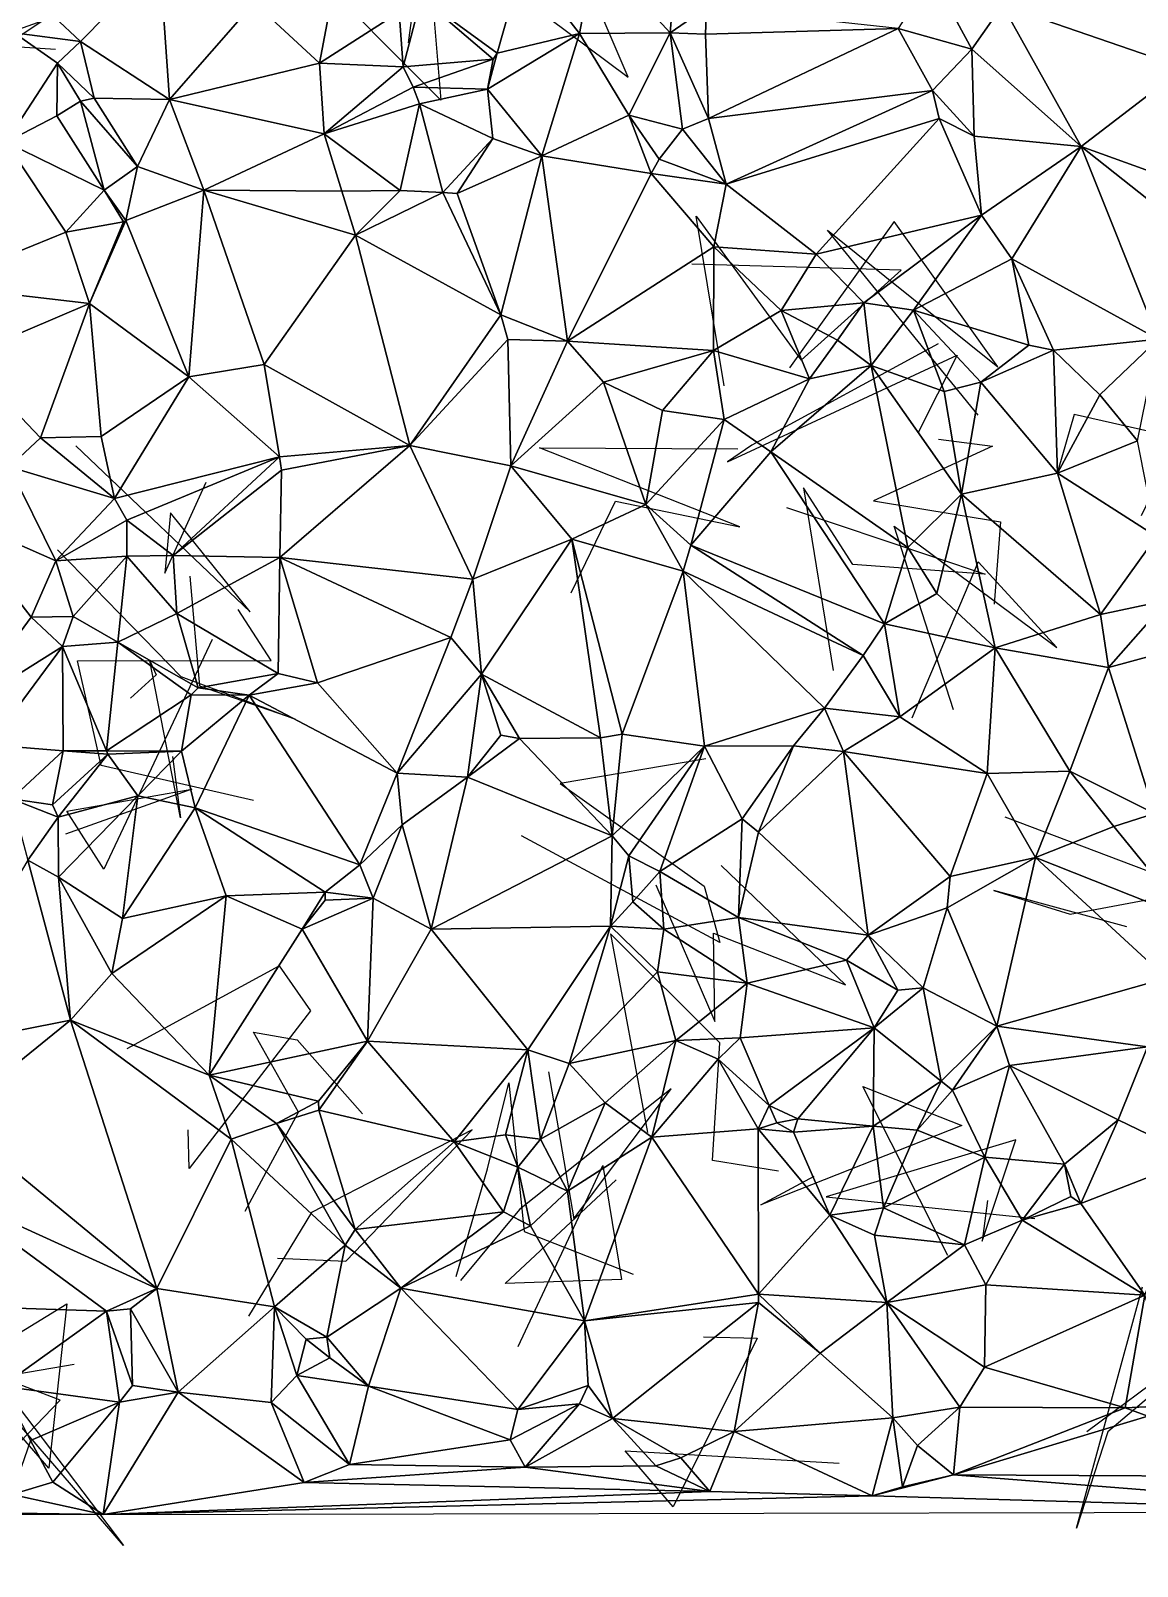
# Model space of a CAD drawing. Header units: metres. Extents: x -15.7 to 15.3, y -15.5 to 15.4.
# Drawn here: x -7.25 to 1.58, y -15.39 to -3.14 of the extents above; entities that cross this region are included whole.
import ezdxf

# ---------------------------------------------------------------- set-up
doc = ezdxf.new("R2010")
doc.units = ezdxf.units.M
doc.layers.add('CRACKS', color=1, linetype='Continuous')
doc.layers.add('STREET_MESH', color=7, linetype='Continuous')

msp = doc.modelspace()

# ---------------------------------------------------------------- linework, layer by layer
at = {"layer": 'CRACKS'}
for points in [[(-4.241, -3.235, 0.1), (-4.104, -2.222, 0.1), (-3.983, -3.692, 0.1), (-5.075, -2.593, 0.1), (-5.12, -2.157, 0.1)], [(-3.72, -2.904, 0.1), (-3.124, -3.032, 0.1), (-2.486, -3.509, 0.1), (-2.889, -2.57, 0.1), (-3.308, -2.997, 0.1)], [(-8.513, -3.954, 0.1), (-7.166, -3.061, 0.1), (-9.009, -3.718, 0.1), (-8.702, -3.178, 0.1), (-7.057, -3.286, 0.1)], [(-1.722, -5.971, 0.1), (-1.945, -4.618, 0.1), (-1.106, -5.767, 0.1), (-0.308, -5.049, 0.1), (-1.978, -5.001, 0.1)], [(0.307, -6.205, 0.1), (-0.897, -4.729, 0.1), (0.462, -5.82, 0.1), (-0.363, -4.659, 0.1), (-1.199, -5.828, 0.1)], [(-0.013, -5.636, 0.1), (-1.5, -6.446, 0.1), (-1.695, -6.577, 0.1), (0.139, -5.726, 0.1), (-0.176, -6.349, 0.1)], [(1.609, -7.006, 0.1), (2.009, -6.179, 0.1), (2.189, -6.454, 0.1), (1.073, -6.2, 0.1), (0.945, -6.641, 0.1)], [(-6.895, -6.449, 0.1), (-5.503, -7.775, 0.1), (-6.138, -6.985, 0.1), (-6.184, -7.467, 0.1), (-5.855, -6.74, 0.1)], [(-2.941, -7.622, 0.1), (-2.588, -6.892, 0.1), (-1.595, -7.096, 0.1), (-3.194, -6.467, 0.1), (-1.612, -6.475, 0.1)], [(-0.01, -6.396, 0.1), (0.42, -6.452, 0.1), (-0.529, -6.89, 0.1), (0.485, -7.057, 0.1), (0.434, -7.714, 0.1)], [(-1.224, -6.941, 0.1), (0.363, -7.473, 0.1), (-0.695, -7.397, 0.1), (-1.087, -6.786, 0.1), (-0.85, -8.242, 0.1)], [(0.109, -8.558, 0.1), (-0.365, -7.092, 0.1), (0.935, -8.059, 0.1), (0.307, -7.376, 0.1), (-0.222, -8.624, 0.1)], [(-7.04, -7.281, 0.1), (-6.056, -8.292, 0.1), (-5.145, -8.63, 0.1), (-5.904, -8.368, 0.1), (-5.983, -7.489, 0.1)], [(-5.476, -9.279, 0.1), (-6.693, -9, 0.1), (-6.881, -8.166, 0.1), (-5.335, -8.162, 0.1), (-5.6, -7.756, 0.1)], [(-5.806, -7.996, 0.1), (-6.671, -9.829, 0.1), (-6.966, -9.366, 0.1), (-5.968, -9.19, 0.1), (-6.977, -9.549, 0.1)], [(-6.122, -8.93, 0.1), (-6.058, -9.418, 0.1), (-6.304, -8.165, 0.1), (-6.254, -8.278, 0.1), (-6.459, -8.464, 0.1)], [(-1.867, -8.947, 0.1), (-3.029, -9.145, 0.1), (-1.881, -9.965, 0.1), (-1.756, -10.412, 0.1), (-3.337, -9.561, 0.1)], [(1.492, -10.289, 0.1), (0.432, -9.997, 0.1), (1.039, -10.187, 0.1), (2.062, -9.996, 0.1), (0.521, -9.412, 0.1)], [(-2.265, -9.953, 0.1), (-1.795, -11.043, 0.1), (-1.807, -10.339, 0.1), (-0.753, -10.752, 0.1), (-1.744, -9.8, 0.1)], [(-1.286, -12.237, 0.1), (-1.814, -12.152, 0.1), (-1.756, -11.213, 0.1), (-2.629, -10.343, 0.1), (-2.333, -11.93, 0.1)], [(-6.486, -11.259, 0.1), (-5.273, -10.599, 0.1), (-5.021, -10.958, 0.1), (-5.99, -12.217, 0.1), (-5.998, -11.909, 0.1)], [(-5.544, -12.556, 0.1), (-5.118, -11.768, 0.1), (-5.477, -11.128, 0.1), (-5.128, -11.189, 0.1), (-4.606, -11.78, 0.1)], [(-3.122, -11.445, 0.1), (-2.92, -12.619, 0.1), (-2.144, -11.582, 0.1), (-3.353, -12.544, 0.1), (-3.825, -13.11, 0.1)], [(-3.86, -13.079, 0.1), (-3.61, -12.218, 0.1), (-3.44, -11.532, 0.1), (-3.317, -12.72, 0.1), (-2.446, -13.061, 0.1)], [(0.065, -12.912, 0.1), (-0.613, -11.563, 0.1), (0.177, -11.873, 0.1), (-1.428, -12.507, 0.1), (-1.002, -12.277, 0.1)], [(-5.286, -12.931, 0.1), (-4.739, -12.957, 0.1), (-3.732, -11.908, 0.1), (-5.014, -12.567, 0.1), (-5.517, -13.396, 0.1)], [(0.381, -12.472, 0.1), (0.338, -12.796, 0.1), (0.607, -11.989, 0.1), (-0.908, -12.443, 0.1), (0.757, -12.616, 0.1)], [(-3.365, -13.638, 0.1), (-2.688, -12.193, 0.1), (-2.54, -13.102, 0.1), (-3.469, -13.135, 0.1), (-2.582, -12.307, 0.1)], [(1.173, -14.315, 0.1), (2.603, -13.252, 0.1), (1.34, -14.319, 0.1), (1.092, -15.087, 0.1), (1.617, -13.16, 0.1)], [(-6.908, -13.78, 0.1), (-8.088, -13.983, 0.1), (-6.965, -13.296, 0.1), (-7.111, -14.607, 0.1), (-8.141, -13.42, 0.1)], [(-1.887, -13.56, 0.1), (-1.457, -13.571, 0.1), (-2.128, -14.917, 0.1), (-2.511, -14.47, 0.1), (-0.802, -14.569, 0.1)], [(-8.296, -15.391, 0.1), (-7.02, -14.064, 0.1), (-7.55, -13.863, 0.1), (-6.514, -15.224, 0.1), (-7.41, -14.186, 0.1)]]:
    msp.add_polyline3d(points, dxfattribs=at)
at = {"layer": 'STREET_MESH'}
for points in [[(-2.751, -2.502), (-2.151, -3.156), (-2.078, -2.241)], [(-2.151, -3.156), (-1.863, -2.954), (-2.078, -2.241)], [(-4.776, -2.485), (-5.472, -2.914), (-4.949, -3.396)], [(-4.313, -2.99), (-4.776, -2.485), (-4.949, -3.396)], [(-2.751, -2.502), (-3.324, -2.582), (-2.875, -3.159)], [(-2.151, -3.156), (-2.751, -2.502), (-2.875, -3.159)], [(1.646, -2.481), (0.499, -2.937), (1.946, -3.434)], [(-7.277, -2.827), (-6.857, -3.225), (-6.223, -2.581)], [(-6.857, -3.225), (-6.147, -3.687), (-6.223, -2.581)], [(-6.147, -3.687), (-5.472, -2.914), (-6.223, -2.581)], [(-3.324, -2.582), (-4.138, -2.872), (-3.533, -3.316)], [(-2.875, -3.159), (-3.324, -2.582), (-3.533, -3.316)], [(-0.332, -3.12), (0.255, -3.285), (-0.061, -2.699)], [(-0.061, -2.699), (0.255, -3.285), (0.499, -2.937)], [(-6.857, -3.225), (-7.277, -2.827), (-7.387, -3.154)], [(-5.472, -2.914), (-6.147, -3.687), (-4.949, -3.396)], [(-4.138, -2.872), (-4.313, -2.99), (-4.283, -3.427)], [(-3.565, -3.364), (-4.138, -2.872), (-4.283, -3.427)], [(-4.138, -2.872), (-3.565, -3.364), (-3.533, -3.316)], [(0.499, -2.937), (0.255, -3.285), (1.128, -4.063)], [(1.946, -3.434), (0.499, -2.937), (1.128, -4.063)], [(-4.313, -2.99), (-4.949, -3.396), (-4.283, -3.427)], [(-1.863, -2.954), (-2.151, -3.156), (-1.87, -3.165)], [(-0.332, -3.12), (-1.863, -2.954), (-1.87, -3.165)], [(-7.042, -3.396), (-7.387, -3.154), (-7.45, -4.027)], [(-6.857, -3.225), (-7.387, -3.154), (-7.042, -3.396)], [(-3.609, -3.605), (-2.875, -3.159), (-3.533, -3.316)], [(-3.609, -3.605), (-3.175, -4.136), (-2.875, -3.159)], [(-3.175, -4.136), (-2.481, -3.811), (-2.875, -3.159)], [(-2.481, -3.811), (-2.151, -3.156), (-2.875, -3.159)], [(-2.481, -3.811), (-2.054, -3.923), (-2.151, -3.156)], [(-2.151, -3.156), (-1.845, -3.837), (-1.87, -3.165)], [(-2.054, -3.923), (-1.845, -3.837), (-2.151, -3.156)], [(-1.845, -3.837), (-0.332, -3.12), (-1.87, -3.165)], [(-0.059, -3.615), (-0.332, -3.12), (-1.845, -3.837)], [(-0.332, -3.12), (-0.059, -3.615), (0.255, -3.285)], [(-6.748, -3.675), (-6.857, -3.225), (-7.042, -3.396)], [(-6.857, -3.225), (-6.748, -3.675), (-6.147, -3.687)], [(-0.059, -3.615), (0.275, -3.979), (0.255, -3.285)], [(0.255, -3.285), (0.275, -3.979), (1.128, -4.063)], [(-7.045, -3.817), (-7.042, -3.396), (-7.45, -4.027)], [(-7.045, -3.817), (-6.858, -3.7), (-7.042, -3.396)], [(-6.858, -3.7), (-6.748, -3.675), (-7.042, -3.396)], [(-6.147, -3.687), (-4.912, -3.96), (-4.949, -3.396)], [(-4.949, -3.396), (-4.912, -3.96), (-4.283, -3.427)], [(-4.912, -3.96), (-4.202, -3.587), (-4.283, -3.427)], [(-4.202, -3.587), (-3.565, -3.364), (-4.283, -3.427)], [(-3.609, -3.605), (-3.565, -3.364), (-4.202, -3.587)], [(-3.565, -3.364), (-3.609, -3.605), (-3.533, -3.316)], [(2.58, -4.585), (1.946, -3.434), (1.128, -4.063)], [(-6.858, -3.7), (-6.403, -4.22), (-6.748, -3.675)], [(-6.748, -3.675), (-6.403, -4.22), (-6.147, -3.687)], [(-4.202, -3.587), (-4.912, -3.96), (-4.151, -3.722)], [(-3.609, -3.605), (-4.202, -3.587), (-4.151, -3.722)], [(-3.566, -3.998), (-3.609, -3.605), (-4.151, -3.722)], [(-3.175, -4.136), (-3.609, -3.605), (-3.566, -3.998)], [(-1.704, -4.363), (-0.059, -3.615), (-1.845, -3.837)], [(-0.059, -3.615), (-1.704, -4.363), (-0.006, -3.838)], [(0.275, -3.979), (-0.059, -3.615), (-0.006, -3.838)], [(-6.858, -3.7), (-7.045, -3.817), (-6.668, -4.411)], [(-6.403, -4.22), (-6.858, -3.7), (-6.668, -4.411)], [(-6.147, -3.687), (-6.403, -4.22), (-5.873, -4.409)], [(-6.147, -3.687), (-5.873, -4.409), (-4.912, -3.96)], [(-4.912, -3.96), (-4.306, -4.413), (-4.151, -3.722)], [(-4.306, -4.413), (-3.966, -4.43), (-4.151, -3.722)], [(-3.966, -4.43), (-3.566, -3.998), (-4.151, -3.722)], [(-6.668, -4.411), (-7.045, -3.817), (-7.45, -4.027)], [(-2.481, -3.811), (-3.175, -4.136), (-2.304, -4.277)], [(-2.239, -4.163), (-2.481, -3.811), (-2.304, -4.277)], [(-2.239, -4.163), (-2.054, -3.923), (-2.481, -3.811)], [(-2.054, -3.923), (-1.704, -4.363), (-1.845, -3.837)], [(-1.704, -4.363), (-0.987, -4.922), (-0.006, -3.838)], [(-0.987, -4.922), (0.332, -4.61), (-0.006, -3.838)], [(0.332, -4.61), (0.275, -3.979), (-0.006, -3.838)], [(-6.973, -4.745), (-7.45, -4.027), (-8.02, -5.172)], [(-6.973, -4.745), (-6.668, -4.411), (-7.45, -4.027)], [(-5.873, -4.409), (-4.772, -4.419), (-4.912, -3.96)], [(-4.772, -4.419), (-4.306, -4.413), (-4.912, -3.96)], [(-3.852, -4.437), (-3.566, -3.998), (-3.966, -4.43)], [(-3.852, -4.437), (-3.175, -4.136), (-3.566, -3.998)], [(-1.704, -4.363), (-2.054, -3.923), (-2.239, -4.163)], [(0.275, -3.979), (0.332, -4.61), (1.128, -4.063)], [(-3.502, -5.406), (-3.175, -4.136), (-3.852, -4.437)], [(-3.175, -4.136), (-3.502, -5.406), (-2.97, -5.615)], [(-3.175, -4.136), (-2.97, -5.615), (-2.304, -4.277)], [(-1.704, -4.363), (-2.239, -4.163), (-2.304, -4.277)], [(0.332, -4.61), (0.576, -4.958), (1.128, -4.063)], [(0.576, -4.958), (1.742, -5.598), (1.128, -4.063)], [(2.445, -5.104), (2.58, -4.585), (1.128, -4.063)], [(1.742, -5.598), (2.445, -5.104), (1.128, -4.063)], [(-6.403, -4.22), (-6.668, -4.411), (-6.496, -4.651)], [(-5.873, -4.409), (-6.403, -4.22), (-6.496, -4.651)], [(-2.97, -5.615), (-1.802, -4.862), (-2.304, -4.277)], [(-1.802, -4.862), (-1.704, -4.363), (-2.304, -4.277)], [(-6.668, -4.411), (-6.973, -4.745), (-6.514, -4.664)], [(-6.668, -4.411), (-6.514, -4.664), (-6.496, -4.651)], [(-5.873, -4.409), (-6.496, -4.651), (-5.993, -5.899)], [(-5.392, -5.801), (-5.873, -4.409), (-5.993, -5.899)], [(-4.772, -4.419), (-5.873, -4.409), (-4.663, -4.77)], [(-5.873, -4.409), (-5.392, -5.801), (-4.663, -4.77)], [(-1.704, -4.363), (-1.802, -4.862), (-0.987, -4.922)], [(-4.306, -4.413), (-4.772, -4.419), (-4.663, -4.77)], [(-3.966, -4.43), (-4.306, -4.413), (-4.663, -4.77)], [(-3.502, -5.406), (-3.966, -4.43), (-4.663, -4.77)], [(-3.502, -5.406), (-3.852, -4.437), (-3.966, -4.43)], [(-6.496, -4.651), (-6.786, -5.315), (-5.993, -5.899)], [(-6.514, -4.664), (-6.786, -5.315), (-6.496, -4.651)], [(-0.987, -4.922), (-0.607, -5.308), (0.332, -4.61)], [(0.332, -4.61), (-0.607, -5.308), (-0.209, -5.368)], [(0.576, -4.958), (0.332, -4.61), (-0.209, -5.368)], [(-6.973, -4.745), (-8.02, -5.172), (-6.786, -5.315)], [(-6.514, -4.664), (-6.973, -4.745), (-6.786, -5.315)], [(-5.392, -5.801), (-4.229, -6.448), (-4.663, -4.77)], [(-4.229, -6.448), (-3.502, -5.406), (-4.663, -4.77)], [(-1.802, -4.862), (-2.97, -5.615), (-1.805, -5.69)], [(-1.266, -5.37), (-1.802, -4.862), (-1.805, -5.69)], [(-1.802, -4.862), (-1.266, -5.37), (-0.987, -4.922)], [(-1.266, -5.37), (-0.607, -5.308), (-0.987, -4.922)], [(0.711, -5.647), (0.576, -4.958), (-0.209, -5.368)], [(0.711, -5.647), (0.907, -5.687), (0.576, -4.958)], [(0.907, -5.687), (1.742, -5.598), (0.576, -4.958)], [(-8.02, -5.172), (-7.79, -5.743), (-6.786, -5.315)], [(-7.79, -5.743), (-7.176, -6.387), (-6.786, -5.315)], [(-7.176, -6.387), (-6.692, -6.376), (-6.786, -5.315)], [(-6.786, -5.315), (-6.692, -6.376), (-5.993, -5.899)], [(-1.039, -5.915), (-1.266, -5.37), (-1.805, -5.69)], [(-0.607, -5.308), (-1.266, -5.37), (-0.817, -5.607)], [(-1.266, -5.37), (-1.039, -5.915), (-0.817, -5.607)], [(-0.607, -5.308), (-0.817, -5.607), (-0.549, -5.808)], [(-0.607, -5.308), (-0.549, -5.808), (-0.209, -5.368)], [(-0.549, -5.808), (0.035, -6.017), (-0.209, -5.368)], [(0.035, -6.017), (0.328, -5.942), (-0.209, -5.368)], [(0.328, -5.942), (0.711, -5.647), (-0.209, -5.368)], [(-3.447, -5.602), (-3.502, -5.406), (-4.229, -6.448)], [(-3.502, -5.406), (-3.447, -5.602), (-2.97, -5.615)], [(-3.422, -6.611), (-3.447, -5.602), (-4.229, -6.448)], [(-2.97, -5.615), (-3.447, -5.602), (-3.422, -6.611)], [(-2.684, -5.941), (-2.97, -5.615), (-3.422, -6.611)], [(-2.97, -5.615), (-2.684, -5.941), (-1.805, -5.69)], [(-0.817, -5.607), (-1.039, -5.915), (-0.549, -5.808)], [(1.742, -5.598), (0.907, -5.687), (1.276, -6.044)], [(1.577, -6.411), (1.742, -5.598), (1.276, -6.044)], [(-7.176, -6.387), (-7.79, -5.743), (-7.425, -6.617)], [(-1.805, -5.69), (-2.684, -5.941), (-2.214, -6.168)], [(-1.722, -6.239), (-1.805, -5.69), (-2.214, -6.168)], [(-1.722, -6.239), (-1.039, -5.915), (-1.805, -5.69)], [(0.907, -5.687), (0.711, -5.647), (0.328, -5.942)], [(0.938, -6.668), (0.907, -5.687), (0.328, -5.942)], [(1.276, -6.044), (0.907, -5.687), (0.938, -6.668)], [(-5.268, -6.539), (-5.392, -5.801), (-5.993, -5.899)], [(-5.392, -5.801), (-5.268, -6.539), (-4.229, -6.448)], [(-0.549, -5.808), (-1.348, -6.499), (-0.255, -7.262)], [(-0.549, -5.808), (-1.039, -5.915), (-1.348, -6.499)], [(0.172, -6.835), (-0.549, -5.808), (-0.255, -7.262)], [(0.172, -6.835), (0.035, -6.017), (-0.549, -5.808)], [(-6.692, -6.376), (-6.587, -6.87), (-5.993, -5.899)], [(-6.587, -6.87), (-5.268, -6.539), (-5.993, -5.899)], [(-2.684, -5.941), (-3.422, -6.611), (-2.345, -6.919)], [(-2.684, -5.941), (-2.345, -6.919), (-2.214, -6.168)], [(-1.039, -5.915), (-1.722, -6.239), (-1.348, -6.499)], [(0.035, -6.017), (0.172, -6.835), (0.328, -5.942)], [(0.172, -6.835), (0.938, -6.668), (0.328, -5.942)], [(1.577, -6.411), (1.276, -6.044), (0.938, -6.668)], [(-2.345, -6.919), (-1.722, -6.239), (-2.214, -6.168)], [(-1.722, -6.239), (-2.345, -6.919), (-1.987, -7.244)], [(-1.722, -6.239), (-1.987, -7.244), (-1.348, -6.499)], [(-6.587, -6.87), (-7.176, -6.387), (-7.425, -6.617)], [(-6.692, -6.376), (-7.176, -6.387), (-6.587, -6.87)], [(-5.268, -6.539), (-5.252, -6.643), (-4.229, -6.448)], [(-4.229, -6.448), (-5.267, -7.342), (-3.726, -7.515)], [(-5.252, -6.643), (-5.267, -7.342), (-4.229, -6.448)], [(-3.422, -6.611), (-4.229, -6.448), (-3.726, -7.515)], [(1.728, -7.173), (1.577, -6.411), (0.938, -6.668)], [(-5.268, -6.539), (-6.587, -6.87), (-6.487, -7.043)], [(-5.268, -6.539), (-6.487, -7.043), (-6.117, -7.326)], [(-5.252, -6.643), (-5.268, -6.539), (-6.117, -7.326)], [(-2.937, -7.196), (-3.422, -6.611), (-3.726, -7.515)], [(-2.345, -6.919), (-3.422, -6.611), (-2.937, -7.196)], [(-1.987, -7.244), (-0.442, -7.87), (-1.348, -6.499)], [(-1.348, -6.499), (-0.442, -7.87), (-0.255, -7.262)], [(-7.425, -6.617), (-7.882, -7.004), (-7.054, -7.368)], [(-6.587, -6.87), (-7.425, -6.617), (-7.054, -7.368)], [(-5.267, -7.342), (-5.252, -6.643), (-6.117, -7.326)], [(0.172, -6.835), (1.283, -7.797), (0.938, -6.668)], [(1.283, -7.797), (1.728, -7.173), (0.938, -6.668)], [(-0.025, -7.628), (0.172, -6.835), (-0.255, -7.262)], [(0.172, -6.835), (-0.025, -7.628), (0.443, -8.061)], [(1.283, -7.797), (0.172, -6.835), (0.443, -8.061)], [(-6.487, -7.043), (-6.587, -6.87), (-7.054, -7.368)], [(-2.345, -6.919), (-2.937, -7.196), (-2.047, -7.451)], [(-1.987, -7.244), (-2.345, -6.919), (-2.047, -7.451)], [(-7.882, -7.004), (-7.252, -7.817), (-7.054, -7.368)], [(-7.882, -7.004), (-7.786, -8.543), (-7.252, -7.817)], [(-6.487, -7.33), (-6.487, -7.043), (-7.054, -7.368)], [(-6.487, -7.043), (-6.487, -7.33), (-6.117, -7.326)], [(-3.657, -8.273), (-2.937, -7.196), (-3.726, -7.515)], [(-3.657, -8.273), (-2.707, -8.779), (-2.937, -7.196)], [(-2.937, -7.196), (-2.534, -8.752), (-2.047, -7.451)], [(-2.707, -8.779), (-2.534, -8.752), (-2.937, -7.196)], [(1.728, -7.173), (1.283, -7.797), (1.819, -7.681)], [(-6.916, -7.813), (-6.487, -7.33), (-7.054, -7.368)], [(-6.56, -8.018), (-6.487, -7.33), (-6.916, -7.813)], [(-6.56, -8.018), (-6.089, -7.788), (-6.487, -7.33)], [(-6.487, -7.33), (-6.089, -7.788), (-6.117, -7.326)], [(-6.089, -7.788), (-5.267, -7.342), (-6.117, -7.326)], [(-6.089, -7.788), (-5.279, -8.268), (-5.267, -7.342)], [(-5.279, -8.268), (-4.965, -8.341), (-5.267, -7.342)], [(-5.267, -7.342), (-3.902, -7.979), (-3.726, -7.515)], [(-5.267, -7.342), (-4.965, -8.341), (-3.902, -7.979)], [(-0.612, -8.123), (-1.987, -7.244), (-2.047, -7.451)], [(-1.987, -7.244), (-0.612, -8.123), (-0.442, -7.87)], [(-0.442, -7.87), (-0.025, -7.628), (-0.255, -7.262)], [(-7.252, -7.817), (-6.916, -7.813), (-7.054, -7.368)], [(-2.534, -8.752), (-1.879, -8.847), (-2.047, -7.451)], [(-1.879, -8.847), (-0.92, -8.544), (-2.047, -7.451)], [(-0.92, -8.544), (-0.612, -8.123), (-2.047, -7.451)], [(-3.902, -7.979), (-3.657, -8.273), (-3.726, -7.515)], [(-0.025, -7.628), (-0.442, -7.87), (0.443, -8.061)], [(1.283, -7.797), (1.345, -8.22), (1.819, -7.681)], [(1.345, -8.22), (2.895, -7.799), (1.819, -7.681)], [(-7.252, -7.817), (-7.786, -8.543), (-7.001, -8.051)], [(-6.916, -7.813), (-7.252, -7.817), (-7.001, -8.051)], [(-6.56, -8.018), (-6.916, -7.813), (-7.001, -8.051)], [(-6.089, -7.788), (-6.56, -8.018), (-5.918, -8.381)], [(-5.279, -8.268), (-6.089, -7.788), (-5.918, -8.381)], [(1.345, -8.22), (1.283, -7.797), (0.443, -8.061)], [(2.895, -7.799), (1.345, -8.22), (1.712, -9.383)], [(-0.612, -8.123), (-0.32, -8.612), (-0.442, -7.87)], [(-0.442, -7.87), (-0.32, -8.612), (0.443, -8.061)], [(-7.786, -8.543), (-7.583, -8.835), (-7.001, -8.051)], [(-7.583, -8.835), (-6.995, -8.884), (-7.001, -8.051)], [(-6.651, -8.883), (-6.56, -8.018), (-7.001, -8.051)], [(-6.995, -8.884), (-6.651, -8.883), (-7.001, -8.051)], [(-6.56, -8.018), (-6.651, -8.883), (-5.974, -8.436)], [(-5.918, -8.381), (-6.56, -8.018), (-5.974, -8.436)], [(-4.965, -8.341), (-4.331, -9.063), (-3.902, -7.979)], [(-4.331, -9.063), (-3.657, -8.273), (-3.902, -7.979)], [(-0.32, -8.612), (0.379, -9.066), (0.443, -8.061)], [(0.379, -9.066), (1.037, -9.046), (0.443, -8.061)], [(1.037, -9.046), (1.345, -8.22), (0.443, -8.061)], [(-0.612, -8.123), (-0.92, -8.544), (-0.32, -8.612)], [(-5.279, -8.268), (-5.918, -8.381), (-5.512, -8.439)], [(-4.965, -8.341), (-5.279, -8.268), (-5.512, -8.439)], [(-4.331, -9.063), (-3.769, -9.095), (-3.657, -8.273)], [(-3.769, -9.095), (-3.504, -8.758), (-3.657, -8.273)], [(-3.657, -8.273), (-3.504, -8.758), (-3.354, -8.785)], [(-2.707, -8.779), (-3.657, -8.273), (-3.354, -8.785)], [(1.345, -8.22), (1.037, -9.046), (1.712, -9.383)], [(-6.651, -8.883), (-6.052, -8.886), (-5.974, -8.436)], [(-6.052, -8.886), (-5.512, -8.439), (-5.974, -8.436)], [(-5.512, -8.439), (-6.052, -8.886), (-5.942, -9.339)], [(-5.512, -8.439), (-5.918, -8.381), (-5.974, -8.436)], [(-4.628, -9.794), (-5.512, -8.439), (-5.942, -9.339)], [(-4.331, -9.063), (-4.965, -8.341), (-5.512, -8.439)], [(-4.628, -9.794), (-4.331, -9.063), (-5.512, -8.439)], [(-0.92, -8.544), (-1.879, -8.847), (-1.168, -8.845)], [(-0.768, -8.889), (-0.92, -8.544), (-1.168, -8.845)], [(-0.92, -8.544), (-0.768, -8.889), (-0.32, -8.612)], [(-0.32, -8.612), (-0.768, -8.889), (0.379, -9.066)], [(-3.504, -8.758), (-3.769, -9.095), (-3.354, -8.785)], [(-3.769, -9.095), (-2.614, -9.561), (-3.354, -8.785)], [(-2.614, -9.561), (-2.707, -8.779), (-3.354, -8.785)], [(-2.534, -8.752), (-2.707, -8.779), (-2.614, -9.561)], [(-1.879, -8.847), (-2.534, -8.752), (-2.614, -9.561)], [(-7.583, -8.835), (-7.409, -9.266), (-6.995, -8.884)], [(-7.409, -9.266), (-7.08, -9.316), (-6.995, -8.884)], [(-7.08, -9.316), (-6.638, -8.91), (-6.995, -8.884)], [(-6.638, -8.91), (-7.08, -9.316), (-7.036, -9.414)], [(-6.4, -9.242), (-6.638, -8.91), (-7.036, -9.414)], [(-6.995, -8.884), (-6.638, -8.91), (-6.651, -8.883)], [(-6.638, -8.91), (-6.052, -8.886), (-6.651, -8.883)], [(-6.638, -8.91), (-6.4, -9.242), (-6.052, -8.886)], [(-6.052, -8.886), (-6.4, -9.242), (-5.942, -9.339)], [(-2.481, -9.721), (-1.879, -8.847), (-2.614, -9.561)], [(-2.481, -9.721), (-2.235, -9.846), (-1.879, -8.847)], [(-1.879, -8.847), (-2.235, -9.846), (-1.578, -9.426)], [(-1.879, -8.847), (-1.578, -9.426), (-1.168, -8.845)], [(-1.578, -9.426), (-1.447, -9.534), (-1.168, -8.845)], [(-1.447, -9.534), (-0.768, -8.889), (-1.168, -8.845)], [(-0.768, -8.889), (-1.447, -9.534), (-0.572, -10.355)], [(-0.768, -8.889), (0.084, -9.886), (0.379, -9.066)], [(0.084, -9.886), (-0.768, -8.889), (-0.572, -10.355)], [(-4.331, -9.063), (-4.628, -9.794), (-4.291, -9.474)], [(-4.331, -9.063), (-4.291, -9.474), (-3.769, -9.095)], [(0.084, -9.886), (0.763, -9.734), (0.379, -9.066)], [(0.763, -9.734), (1.037, -9.046), (0.379, -9.066)], [(1.389, -9.488), (1.037, -9.046), (0.763, -9.734)], [(1.037, -9.046), (1.389, -9.488), (1.712, -9.383)], [(-3.769, -9.095), (-4.291, -9.474), (-4.059, -10.308)], [(-3.769, -9.095), (-4.059, -10.308), (-2.614, -9.561)], [(-7.409, -9.266), (-7.277, -9.757), (-7.036, -9.414)], [(-7.08, -9.316), (-7.409, -9.266), (-7.036, -9.414)], [(-7.033, -9.893), (-6.4, -9.242), (-7.036, -9.414)], [(-6.523, -10.223), (-6.4, -9.242), (-7.033, -9.893)], [(-6.4, -9.242), (-6.523, -10.223), (-5.942, -9.339)], [(-7.277, -9.757), (-7.033, -9.893), (-7.036, -9.414)], [(-6.523, -10.223), (-5.696, -10.04), (-5.942, -9.339)], [(-5.942, -9.339), (-5.696, -10.04), (-4.905, -10.011)], [(-4.628, -9.794), (-5.942, -9.339), (-4.905, -10.011)], [(-1.578, -9.426), (-2.235, -9.846), (-1.607, -10.214)], [(-1.447, -9.534), (-1.578, -9.426), (-1.607, -10.214)], [(1.389, -9.488), (1.984, -10.219), (1.712, -9.383)], [(-4.628, -9.794), (-4.523, -10.059), (-4.291, -9.474)], [(-4.291, -9.474), (-4.523, -10.059), (-4.059, -10.308)], [(-1.447, -9.534), (-1.607, -10.214), (-0.572, -10.355)], [(1.984, -10.219), (1.389, -9.488), (0.763, -9.734)], [(-2.614, -9.561), (-4.059, -10.308), (-2.629, -10.282)], [(-2.481, -9.721), (-2.614, -9.561), (-2.629, -10.282)], [(-8.185, -11.281), (-6.938, -11.032), (-7.277, -9.757)], [(-6.938, -11.032), (-7.033, -9.893), (-7.277, -9.757)], [(-4.523, -10.059), (-4.628, -9.794), (-4.905, -10.011)], [(-2.449, -10.09), (-2.481, -9.721), (-2.629, -10.282)], [(-2.235, -9.846), (-2.481, -9.721), (-2.449, -10.09)], [(0.084, -9.886), (0.06, -10.136), (0.763, -9.734)], [(0.06, -10.136), (0.456, -11.081), (0.763, -9.734)], [(0.456, -11.081), (1.81, -10.697), (0.763, -9.734)], [(1.81, -10.697), (1.984, -10.219), (0.763, -9.734)], [(-7.033, -9.893), (-6.938, -11.032), (-6.608, -10.66)], [(-6.523, -10.223), (-7.033, -9.893), (-6.608, -10.66)], [(-2.201, -10.307), (-2.235, -9.846), (-2.449, -10.09)], [(-2.235, -9.846), (-2.201, -10.307), (-1.607, -10.214)], [(0.06, -10.136), (0.084, -9.886), (-0.572, -10.355)], [(-5.83, -11.472), (-5.696, -10.04), (-6.608, -10.66)], [(-5.696, -10.04), (-6.523, -10.223), (-6.608, -10.66)], [(-5.089, -10.306), (-5.696, -10.04), (-5.83, -11.472)], [(-5.696, -10.04), (-5.089, -10.306), (-4.905, -10.011)], [(-5.089, -10.306), (-4.906, -10.076), (-4.905, -10.011)], [(-4.906, -10.076), (-4.523, -10.059), (-4.905, -10.011)], [(-4.523, -10.059), (-5.089, -10.306), (-4.567, -11.2)], [(-4.523, -10.059), (-4.906, -10.076), (-5.089, -10.306)], [(-4.523, -10.059), (-4.567, -11.2), (-4.059, -10.308)], [(-2.201, -10.307), (-2.449, -10.09), (-2.629, -10.282)], [(-0.134, -10.774), (0.06, -10.136), (-0.572, -10.355)], [(-0.134, -10.774), (0.456, -11.081), (0.06, -10.136)], [(-4.059, -10.308), (-3.288, -11.271), (-2.629, -10.282)], [(-3.288, -11.271), (-2.959, -11.378), (-2.629, -10.282)], [(-2.959, -11.378), (-2.252, -10.647), (-2.629, -10.282)], [(-2.252, -10.647), (-2.201, -10.307), (-2.629, -10.282)], [(-2.201, -10.307), (-1.538, -10.738), (-1.607, -10.214)], [(-1.607, -10.214), (-0.745, -10.555), (-0.572, -10.355)], [(-1.538, -10.738), (-0.745, -10.555), (-1.607, -10.214)], [(-4.567, -11.2), (-5.089, -10.306), (-5.83, -11.472)], [(-4.059, -10.308), (-4.567, -11.2), (-3.288, -11.271)], [(-2.252, -10.647), (-1.538, -10.738), (-2.201, -10.307)], [(-0.745, -10.555), (-0.335, -10.793), (-0.572, -10.355)], [(-0.335, -10.793), (-0.134, -10.774), (-0.572, -10.355)], [(-6.938, -11.032), (-5.83, -11.472), (-6.608, -10.66)], [(-2.252, -10.647), (-2.959, -11.378), (-2.107, -11.194)], [(-1.538, -10.738), (-2.252, -10.647), (-2.107, -11.194)], [(-1.538, -10.738), (-0.524, -11.095), (-0.745, -10.555)], [(-0.524, -11.095), (-0.335, -10.793), (-0.745, -10.555)], [(-1.594, -11.175), (-1.538, -10.738), (-2.107, -11.194)], [(-1.594, -11.175), (-0.524, -11.095), (-1.538, -10.738)], [(-0.134, -10.774), (-0.524, -11.095), (0.011, -11.52)], [(-0.134, -10.774), (-0.335, -10.793), (-0.524, -11.095)], [(-0.134, -10.774), (0.011, -11.52), (0.456, -11.081)], [(1.657, -11.245), (1.81, -10.697), (0.456, -11.081)], [(-7.9, -11.813), (-6.938, -11.032), (-8.185, -11.281)], [(-7.9, -11.813), (-6.249, -13.174), (-6.938, -11.032)], [(-5.83, -11.472), (-6.938, -11.032), (-5.655, -11.982)], [(-6.938, -11.032), (-6.249, -13.174), (-5.655, -11.982)], [(-1.594, -11.175), (-1.363, -11.715), (-0.524, -11.095)], [(-0.524, -11.095), (-1.363, -11.715), (-1.133, -11.819)], [(-0.531, -11.879), (-0.524, -11.095), (-1.133, -11.819)], [(-0.524, -11.095), (-0.531, -11.879), (0.011, -11.52)], [(0.011, -11.52), (0.102, -11.591), (0.456, -11.081)], [(0.456, -11.081), (0.102, -11.591), (0.557, -11.396)], [(1.657, -11.245), (0.456, -11.081), (0.557, -11.396)], [(-4.567, -11.2), (-5.83, -11.472), (-4.958, -11.679)], [(-4.954, -11.751), (-4.567, -11.2), (-4.958, -11.679)], [(-4.954, -11.751), (-3.876, -12.003), (-4.567, -11.2)], [(-4.567, -11.2), (-3.876, -12.003), (-3.288, -11.271)], [(-3.876, -12.003), (-3.465, -11.947), (-3.288, -11.271)], [(-3.465, -11.947), (-3.187, -11.982), (-3.288, -11.271)], [(-3.187, -11.982), (-2.959, -11.378), (-3.288, -11.271)], [(-2.959, -11.378), (-2.671, -11.693), (-2.107, -11.194)], [(-2.671, -11.693), (-2.299, -11.967), (-2.107, -11.194)], [(-2.299, -11.967), (-1.769, -11.343), (-2.107, -11.194)], [(-1.769, -11.343), (-1.594, -11.175), (-2.107, -11.194)], [(-1.769, -11.343), (-1.363, -11.715), (-1.594, -11.175)], [(1.422, -11.828), (1.657, -11.245), (0.557, -11.396)], [(1.422, -11.828), (2.056, -12.135), (1.657, -11.245)], [(-3.187, -11.982), (-2.671, -11.693), (-2.959, -11.378)], [(-1.769, -11.343), (-2.299, -11.967), (-1.45, -11.899)], [(-1.363, -11.715), (-1.769, -11.343), (-1.45, -11.899)], [(-5.83, -11.472), (-5.292, -11.857), (-4.958, -11.679)], [(-5.292, -11.857), (-5.83, -11.472), (-5.655, -11.982)], [(0.102, -11.591), (0.358, -12.125), (0.557, -11.396)], [(0.557, -11.396), (0.358, -12.125), (0.995, -12.182)], [(1.422, -11.828), (0.557, -11.396), (0.995, -12.182)], [(0.011, -11.52), (-0.531, -11.879), (-0.18, -11.912)], [(0.102, -11.591), (0.011, -11.52), (-0.18, -11.912)], [(0.358, -12.125), (0.102, -11.591), (-0.18, -11.912)], [(-5.292, -11.857), (-4.954, -11.751), (-4.958, -11.679)], [(-4.666, -12.703), (-4.954, -11.751), (-5.292, -11.857)], [(-3.876, -12.003), (-4.954, -11.751), (-4.666, -12.703)], [(-2.671, -11.693), (-3.187, -11.982), (-2.972, -12.397)], [(-2.299, -11.967), (-2.671, -11.693), (-2.972, -12.397)], [(-1.3, -11.852), (-1.363, -11.715), (-1.45, -11.899)], [(-1.363, -11.715), (-1.3, -11.852), (-1.133, -11.819)], [(-7.9, -11.813), (-7.947, -12.4), (-6.249, -13.174)], [(-4.746, -12.828), (-5.292, -11.857), (-5.655, -11.982)], [(-4.746, -12.828), (-4.666, -12.703), (-5.292, -11.857)], [(-1.168, -11.927), (-1.3, -11.852), (-1.45, -11.899)], [(-1.3, -11.852), (-1.168, -11.927), (-1.133, -11.819)], [(-1.168, -11.927), (-0.531, -11.879), (-1.133, -11.819)], [(-0.531, -11.879), (-1.168, -11.927), (-0.878, -12.59)], [(-0.448, -12.53), (-0.531, -11.879), (-0.878, -12.59)], [(-0.531, -11.879), (-0.448, -12.53), (-0.18, -11.912)], [(1.125, -12.496), (1.422, -11.828), (0.995, -12.182)], [(2.056, -12.135), (1.422, -11.828), (1.125, -12.496)], [(-6.249, -13.174), (-5.309, -13.32), (-5.655, -11.982)], [(-5.309, -13.32), (-4.746, -12.828), (-5.655, -11.982)], [(-3.876, -12.003), (-4.666, -12.703), (-3.481, -12.561)], [(-3.876, -12.003), (-3.366, -12.207), (-3.465, -11.947)], [(-3.366, -12.207), (-3.876, -12.003), (-3.481, -12.561)], [(-3.366, -12.207), (-3.187, -11.982), (-3.465, -11.947)], [(-3.187, -11.982), (-3.366, -12.207), (-2.972, -12.397)], [(-2.299, -11.967), (-2.972, -12.397), (-2.835, -13.432)], [(-1.446, -13.22), (-2.299, -11.967), (-2.835, -13.432)], [(-2.299, -11.967), (-1.446, -13.22), (-1.45, -11.899)], [(-1.446, -13.22), (-0.878, -12.59), (-1.45, -11.899)], [(-0.878, -12.59), (-1.168, -11.927), (-1.45, -11.899)], [(-0.448, -12.53), (0.358, -12.125), (-0.18, -11.912)], [(0.358, -12.125), (-0.448, -12.53), (0.197, -12.825)], [(0.657, -12.628), (0.358, -12.125), (0.197, -12.825)], [(0.358, -12.125), (0.657, -12.628), (0.995, -12.182)], [(-3.265, -12.673), (-3.366, -12.207), (-3.481, -12.561)], [(-3.366, -12.207), (-3.265, -12.673), (-2.972, -12.397)], [(0.657, -12.628), (1.045, -12.44), (0.995, -12.182)], [(1.045, -12.44), (1.125, -12.496), (0.995, -12.182)], [(2.056, -12.135), (1.125, -12.496), (1.636, -13.228)], [(-7.947, -12.4), (-7.535, -13.325), (-6.65, -13.356)], [(-6.249, -13.174), (-7.947, -12.4), (-6.65, -13.356)], [(-2.972, -12.397), (-3.265, -12.673), (-2.835, -13.432)], [(1.125, -12.496), (1.045, -12.44), (0.657, -12.628)], [(1.125, -12.496), (0.657, -12.628), (1.636, -13.228)], [(-4.666, -12.703), (-4.301, -13.171), (-3.481, -12.561)], [(-4.301, -13.171), (-3.265, -12.673), (-3.481, -12.561)], [(-1.446, -13.22), (-0.423, -13.285), (-0.878, -12.59)], [(-0.521, -12.748), (-0.448, -12.53), (-0.878, -12.59)], [(-0.423, -13.285), (-0.521, -12.748), (-0.878, -12.59)], [(-0.448, -12.53), (-0.521, -12.748), (0.197, -12.825)], [(-4.746, -12.828), (-4.301, -13.171), (-4.666, -12.703)], [(-3.265, -12.673), (-4.301, -13.171), (-2.835, -13.432)], [(0.367, -13.145), (0.657, -12.628), (0.197, -12.825)], [(0.657, -12.628), (0.367, -13.145), (1.636, -13.228)], [(-4.891, -13.563), (-4.746, -12.828), (-5.309, -13.32)], [(-4.746, -12.828), (-4.891, -13.563), (-4.301, -13.171)], [(-0.521, -12.748), (-0.423, -13.285), (0.197, -12.825)], [(-0.423, -13.285), (0.367, -13.145), (0.197, -12.825)], [(-6.458, -13.336), (-6.249, -13.174), (-6.65, -13.356)], [(-6.458, -13.336), (-6.079, -14.002), (-6.249, -13.174)], [(-6.249, -13.174), (-6.079, -14.002), (-5.309, -13.32)], [(-4.301, -13.171), (-4.891, -13.563), (-4.558, -13.954)], [(-3.367, -14.139), (-4.301, -13.171), (-4.558, -13.954)], [(-4.301, -13.171), (-3.367, -14.139), (-2.835, -13.432)], [(-1.447, -13.286), (-1.446, -13.22), (-2.835, -13.432)], [(-0.954, -13.689), (-1.446, -13.22), (-1.447, -13.286)], [(-0.423, -13.285), (-1.446, -13.22), (-0.954, -13.689)], [(0.367, -13.145), (-0.423, -13.285), (0.357, -13.803)], [(1.636, -13.228), (0.367, -13.145), (0.357, -13.803)], [(1.48, -14.127), (1.636, -13.228), (0.357, -13.803)], [(1.48, -14.127), (1.917, -14.104), (1.636, -13.228)], [(-7.535, -13.325), (-7.483, -13.954), (-6.65, -13.356)], [(-6.442, -13.949), (-6.458, -13.336), (-6.65, -13.356)], [(-6.079, -14.002), (-6.458, -13.336), (-6.442, -13.949)], [(-5.309, -13.32), (-6.079, -14.002), (-5.337, -14.083)], [(-5.132, -13.867), (-5.309, -13.32), (-5.337, -14.083)], [(-5.132, -13.867), (-5.057, -13.579), (-5.309, -13.32)], [(-5.057, -13.579), (-4.891, -13.563), (-5.309, -13.32)], [(-2.611, -14.212), (-1.447, -13.286), (-2.835, -13.432)], [(-2.611, -14.212), (-1.64, -14.315), (-1.447, -13.286)], [(-1.64, -14.315), (-0.954, -13.689), (-1.447, -13.286)], [(-0.374, -14.205), (-0.423, -13.285), (-0.954, -13.689)], [(-0.423, -13.285), (0.161, -14.122), (0.357, -13.803)], [(-0.423, -13.285), (-0.374, -14.205), (0.161, -14.122)], [(-7.483, -13.954), (-6.546, -14.082), (-6.65, -13.356)], [(-6.546, -14.082), (-6.442, -13.949), (-6.65, -13.356)], [(-3.367, -14.139), (-2.806, -13.948), (-2.835, -13.432)], [(-2.806, -13.948), (-2.611, -14.212), (-2.835, -13.432)], [(-5.132, -13.867), (-4.868, -13.727), (-5.057, -13.579)], [(-4.868, -13.727), (-4.891, -13.563), (-5.057, -13.579)], [(-4.891, -13.563), (-4.868, -13.727), (-4.558, -13.954)], [(-1.64, -14.315), (-0.374, -14.205), (-0.954, -13.689)], [(-4.868, -13.727), (-5.132, -13.867), (-4.558, -13.954)], [(0.161, -14.122), (1.48, -14.127), (0.357, -13.803)], [(-6.546, -14.082), (-7.483, -13.954), (-7.257, -14.388)], [(-6.546, -14.082), (-6.079, -14.002), (-6.442, -13.949)], [(-5.132, -13.867), (-5.337, -14.083), (-4.711, -14.578)], [(-4.558, -13.954), (-5.132, -13.867), (-4.711, -14.578)], [(-3.429, -14.382), (-4.558, -13.954), (-4.711, -14.578)], [(-3.429, -14.382), (-3.367, -14.139), (-4.558, -13.954)], [(-2.875, -14.094), (-2.806, -13.948), (-3.367, -14.139)], [(-2.806, -13.948), (-2.875, -14.094), (-2.611, -14.212)], [(-7.079, -14.72), (-6.546, -14.082), (-7.257, -14.388)], [(-6.546, -14.082), (-7.079, -14.72), (-6.677, -14.977)], [(-6.079, -14.002), (-6.546, -14.082), (-6.677, -14.977)], [(-5.073, -14.721), (-6.079, -14.002), (-6.677, -14.977)], [(-6.079, -14.002), (-5.073, -14.721), (-5.337, -14.083)], [(-5.337, -14.083), (-5.073, -14.721), (-4.711, -14.578)], [(-2.875, -14.094), (-3.429, -14.382), (-3.309, -14.601)], [(-3.429, -14.382), (-2.875, -14.094), (-3.367, -14.139)], [(-2.611, -14.212), (-2.875, -14.094), (-3.309, -14.601)], [(-2.267, -14.588), (-2.611, -14.212), (-3.309, -14.601)], [(-2.066, -14.525), (-1.64, -14.315), (-2.611, -14.212)], [(-2.267, -14.588), (-2.066, -14.525), (-2.611, -14.212)], [(-0.374, -14.205), (-1.64, -14.315), (-0.539, -14.828)], [(-0.299, -14.756), (-0.374, -14.205), (-0.539, -14.828)], [(-0.374, -14.205), (-0.178, -14.428), (0.161, -14.122)], [(-0.178, -14.428), (-0.374, -14.205), (-0.299, -14.756)], [(0.161, -14.122), (-0.178, -14.428), (0.11, -14.66)], [(1.48, -14.127), (0.161, -14.122), (0.11, -14.66)], [(1.659, -14.193), (1.48, -14.127), (0.11, -14.66)], [(3.112, -14.678), (1.659, -14.193), (0.11, -14.66)], [(1.917, -14.104), (1.48, -14.127), (1.659, -14.193)], [(-1.64, -14.315), (-2.066, -14.525), (-1.834, -14.793)], [(-1.64, -14.315), (-1.834, -14.793), (-0.539, -14.828)], [(-7.079, -14.72), (-7.257, -14.388), (-7.404, -14.818)], [(-3.309, -14.601), (-3.429, -14.382), (-4.711, -14.578)], [(-0.178, -14.428), (-0.299, -14.756), (0.11, -14.66)], [(-5.073, -14.721), (-3.309, -14.601), (-4.711, -14.578)], [(-2.066, -14.525), (-2.267, -14.588), (-1.834, -14.793)], [(-3.309, -14.601), (-5.073, -14.721), (-1.834, -14.793)], [(-2.267, -14.588), (-3.309, -14.601), (-1.834, -14.793)], [(-0.539, -14.828), (3.869, -14.956), (0.11, -14.66)], [(-0.299, -14.756), (-0.539, -14.828), (0.11, -14.66)], [(3.869, -14.956), (3.112, -14.678), (0.11, -14.66)], [(-7.404, -14.818), (-10.195, -14.924), (-6.677, -14.977)], [(-7.079, -14.72), (-7.404, -14.818), (-6.677, -14.977)], [(-1.834, -14.793), (-5.073, -14.721), (-6.677, -14.977)], [(-0.539, -14.828), (-1.834, -14.793), (-6.677, -14.977)], [(-10.195, -14.924), (-13.661, -14.975), (-6.677, -14.977)], [(3.869, -14.956), (-0.539, -14.828), (-6.677, -14.977)]]:
    msp.add_3dface(points, dxfattribs=at)

doc.saveas('drawing.dxf')
